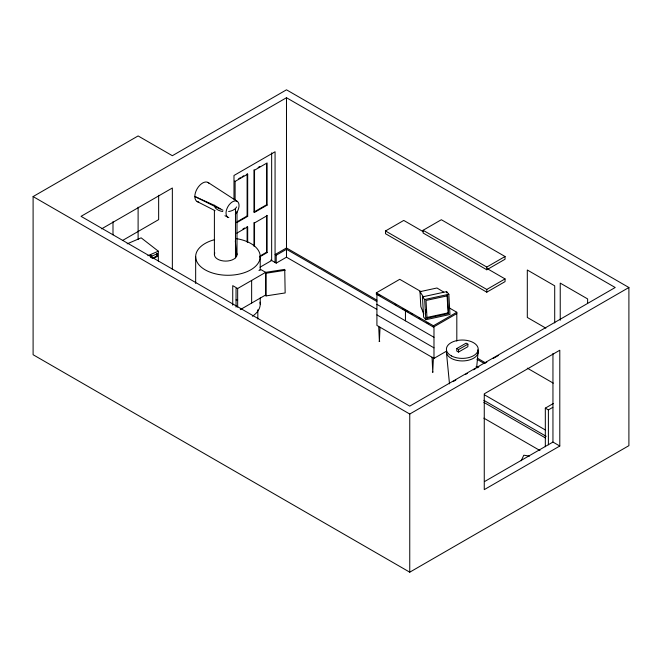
<?xml version="1.0" encoding="UTF-8"?>
<svg xmlns="http://www.w3.org/2000/svg" width="662" height="662" viewBox="0 0 662 662"><rect width="100%" height="100%" fill="white"/><g stroke="black" fill="none" stroke-linecap="round" stroke-linejoin="round"><path stroke-width="0.99" d="M378.697 326.366L379.384 341.402L380.046 327.359M432.054 357.174L432.741 372.209L433.403 358.167M476.607 367.873L478.196 351.423M379.045 341.244L379.74 341.195M432.385 372.003L433.097 372.003M521.209 460.769L523.791 455.208L529.517 456.093M33.1 196.573L138.11 135.942L172.352 155.711L286.489 89.817L628.9 287.507L628.9 445.658L409.753 572.183L33.1 354.724L33.1 196.573L409.753 414.031L628.9 287.507M286.489 97.728L81.037 216.342L409.753 406.12L615.205 287.507L286.489 97.728L286.489 247.969L376.951 300.2M101.625 228.837L172.352 188L172.352 269.508M122.52 240.496L158.648 219.635L158.648 195.307M238.725 178.657L240.405 177.689M242.077 176.721L243.757 175.753M258.147 167.445L259.827 166.476M234.538 181.074L235.109 181.405L247.679 174.147L247.679 216.342L236.781 222.631M254.531 170.192L267.1 162.935L267.1 205.129L254.531 212.386L253.96 212.055L253.96 169.861L254.531 170.192L254.531 212.386M237.054 221.82L247.108 216.011L247.679 216.342M253.96 212.055L266.529 204.798L267.1 205.129M242.921 228.969L244.592 228.009M236.781 233.173L247.679 226.884L247.679 242.267M253.96 246.19L253.96 222.597L254.531 222.928L267.1 215.671L267.1 252.594L259.554 256.947M259.827 256.136L266.529 252.263L267.1 252.594M286.489 247.969L275.069 254.564L276.211 255.218L286.489 249.293L376.819 301.442M260.034 267.2L271.652 260.489L271.652 152.856M258.958 270.51L260.712 269.5L265.627 272.347L266.05 273.249L266.05 295.897L285.157 292.943L284.734 269.393L265.627 272.347L237.658 288.5L236.044 288.5L236.044 307.127M270.791 260L276.211 263.128L286.489 257.195L376.819 309.344M240.281 309.634L265.627 294.995L266.05 295.897M487.273 268.656L505.048 278.917L505.048 281.631L486.785 292.174L385.491 233.694L385.491 230.972L403.754 220.429L423.299 231.717M423.084 230.277L441.347 219.726L505.048 256.508L505.048 259.231L486.785 269.773L423.084 232.991L423.084 230.277L486.785 267.051L505.048 256.508M456.813 313.581L433.411 327.086L376.347 294.143L376.347 292.819L399.74 279.314L421.148 291.669M376.347 294.143L376.918 293.812L376.918 325.439L433.982 358.39L446.279 351.29M404.879 310.619L405.45 310.288L405.45 320.83M385.491 230.972L486.785 289.459L505.048 278.917M376.347 292.819L433.411 325.77L456.813 312.265L456.813 341.129M456.755 348.551L466.098 343.156L467.885 344.19L467.885 346.665L458.534 352.06L456.755 351.026L456.755 348.551L458.534 349.586L467.885 344.19M453.172 381.593L455.828 380.062M465.576 374.435L467.347 373.409M473.553 369.826L475.324 368.808M477.095 367.782L478.866 366.756M485.072 363.181L486.843 362.155M493.049 358.572L498.362 355.502M545.322 446.734L545.322 408.131L553.3 403.522M545.322 408.131L548.393 409.902L552.82 407.337M484.526 481.572L552.952 442.067L559.795 446.022L559.795 350.231L484.261 393.84L484.261 489.632L559.795 446.022M127.137 243.848L141.155 237.84L158.342 251.196L158.342 261.043M147.874 255.689L158.342 251.196M151.325 257.576L151.325 255.689L151.838 256.095L157.382 253.712L157.382 256.533L152.756 258.519M152.243 258.114L156.869 256.136L157.382 256.533M423.862 314.02L420.833 306.68L419.989 291.677L436.97 287.995L443.73 292.091M422.472 296.874L446.635 291.628L448.836 294.284L449.97 314.483L425.815 319.721L423.606 317.073L422.472 296.874L424.673 299.53L425.815 319.721M424.673 299.53L448.836 294.284M448.621 313.548L448.066 312.878L426.46 317.561L427.023 318.24L448.621 313.548L447.628 295.773L426.022 300.457L427.023 318.24M266.05 273.249L285.157 270.286M236.044 299.919L237.658 299.919M214.645 206.345L194.827 196.498L214.422 205.336L222.97 210.276M215.555 206.801L220.09 209.051M197.102 201.529L215.076 210.681M224.956 215.721L227.654 217.095M545.869 328.162L527.308 317.454L527.308 270.005L554.706 285.818L554.706 322.948M247.679 174.147L247.108 173.816L247.108 216.011M448.786 307.631L456.813 312.265M267.1 215.671L266.529 215.34L266.529 252.263M527.3 368.146L553.258 383.141M377.812 294.325L380.485 295.873M394.751 304.106L396.53 305.141M402.777 308.74L404.556 309.766M406.344 310.801L408.123 311.827M410.804 313.374L412.583 314.4M418.823 318.008L420.61 319.034M426.849 322.642L428.637 323.668M477.269 358.117L485.329 362.768M476.979 359.267L484.137 363.397M376.918 304.355L433.982 337.306M476.086 366.665L477.873 367.691M376.918 314.897L433.982 347.848M484.576 394.883L545.447 430.027M483.856 400.328L546.208 436.324M483.864 402.38L545.322 437.863M483.864 418.144L539.977 450.541M208.1 182.48L237.41 201.48M157.382 253.712L156.869 253.314L156.869 256.136M419.989 291.677L423.44 297.015M214.397 205.245L214.786 206.933A11.295 6.521 0 0 0 222.771 211.542M449.49 383.852L446.411 352.101A15.905 9.185 0 0 0 464.277 360.873A15.905 9.185 0 0 0 477.848 349.826M235.341 240.894L236.607 256.26M447.065 295.095L448.066 312.878M446.635 291.628L446.701 292.836M426.014 309.659L426.179 312.621M587.624 303.055L587.624 298.926L560.234 283.113L560.234 320.243M552.952 353.483L552.952 442.067M548.393 409.902L548.393 444.79M486.785 267.051L486.785 269.773M486.785 289.459L486.785 292.174M458.534 349.586L458.534 352.06M433.982 326.763L433.982 358.39M433.411 325.77L433.411 327.086M409.753 414.031L409.753 572.183M286.489 249.293L286.489 257.195M276.211 255.218L276.211 263.128M275.069 262.466L275.069 151.763L233.984 175.48L233.984 199.13M266.529 163.638L266.529 204.798M265.627 272.347L265.627 295.657M260.224 256.641L260.224 270.046M260.224 297.9L260.224 304.09M257.824 309.766L257.824 319.051M254.531 222.928L254.531 246.521M251.643 280.423L251.643 303.072M247.108 226.553L247.108 241.936M237.658 307.127L237.658 288.5L232.734 285.653L232.734 305.215M236.996 211.41L236.996 254.572M235.482 208.505L235.482 257.832M235.109 181.405L235.109 199.932M214.397 210.384L214.397 254.572M195.662 256.641L195.662 283.46M151.838 256.095L151.838 257.973M150.655 254.498L150.655 257.452M138.11 207.165L138.11 239.421M112.995 221.662L112.995 234.845M236.607 252.884A11.295 6.521 0 0 1 225.692 261.101A11.295 6.521 0 0 1 214.786 252.884M236.607 206.933A11.295 6.521 0 0 1 228.622 211.542M228.829 217.616A9.218 5.321 -60 0 1 227.893 206.685A9.218 5.321 -60 0 1 237.848 201.869A9.218 5.321 -60 0 1 235.324 214.471M198.716 202.026A10.997 6.347 -60 0 1 197.102 188.835A10.997 6.347 -60 0 1 209.333 183.631M236.301 238.634A32.281 18.635 0 0 1 255.358 266.48A32.281 18.635 0 0 1 203.673 268.929A32.281 18.635 0 0 1 214.612 239.669M260.05 302.145A32.281 18.635 0 0 1 252.404 316.246M451.484 355.941A15.905 9.185 0 0 0 477.807 351.249A15.905 9.185 0 0 0 457.616 340.433A15.905 9.185 0 0 0 451.484 355.941"/></g></svg>
